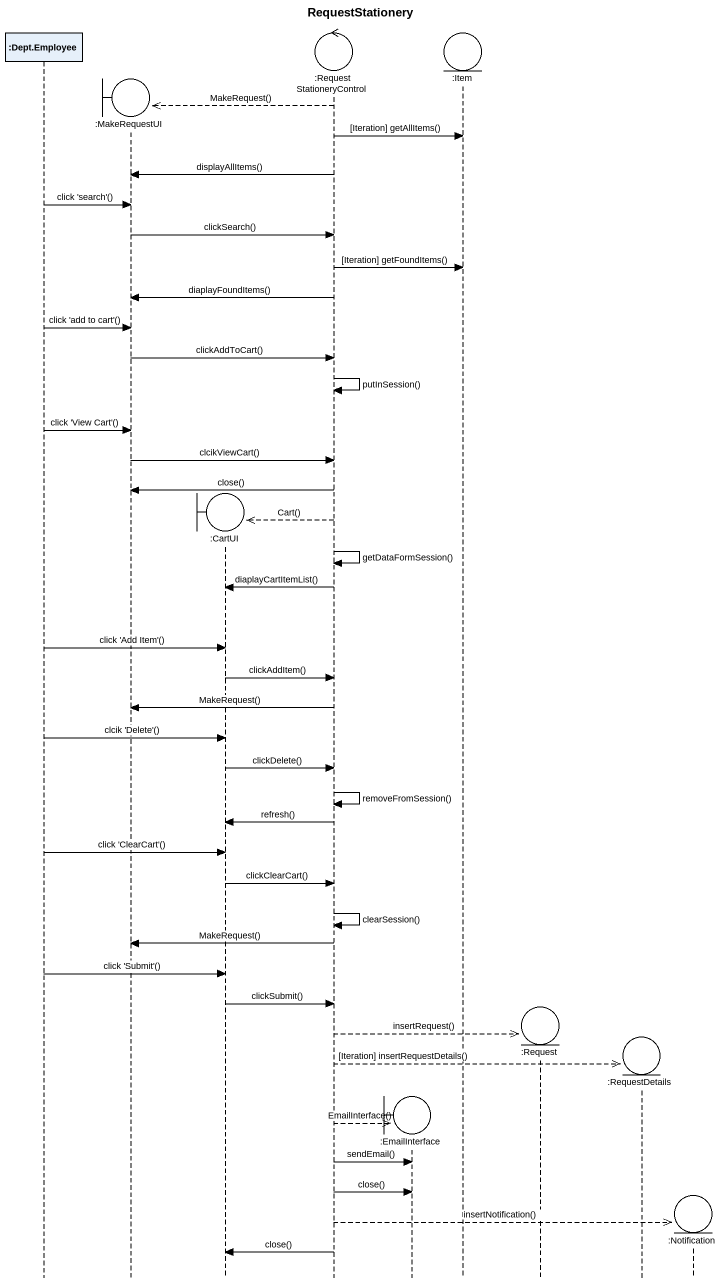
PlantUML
@startuml
title RequestStationery
hide footbox
participant ":Dept.Employee" as Dept_Employee
boundary ":MakeRequestUI" as MakeRequestUI
boundary ":CartUI" as CartUI
control ":RequestStationeryControl" as RequestStationeryControl
boundary ":EmailInterface" as EmailInterface
entity ":Item" as Item
entity ":Request" as Request
entity ":RequestDetails" as RequestDetails
entity ":Notification" as Notification

RequestStationeryControl -->> MakeRequestUI ** : MakeRequest()
RequestStationeryControl -> Item : [Iteration] getAllItems()
RequestStationeryControl -> MakeRequestUI : displayAllItems()
Dept_Employee -> MakeRequestUI : click 'search'()
MakeRequestUI -> RequestStationeryControl : clickSearch()
RequestStationeryControl -> Item : [Iteration] getFoundItems()
RequestStationeryControl -> MakeRequestUI : diaplayFoundItems()
Dept_Employee -> MakeRequestUI : click 'add to cart'()
MakeRequestUI -> RequestStationeryControl : clickAddToCart()
RequestStationeryControl -> RequestStationeryControl : putInSession()
Dept_Employee -> MakeRequestUI : click 'View Cart'()
MakeRequestUI -> RequestStationeryControl : clcikViewCart()
RequestStationeryControl -> MakeRequestUI : close()
RequestStationeryControl -->> CartUI ** : Cart()
RequestStationeryControl -> RequestStationeryControl : getDataFormSession()
RequestStationeryControl -> CartUI : diaplayCartItemList()
Dept_Employee -> CartUI : click 'Add Item'()
CartUI -> RequestStationeryControl : clickAddItem()
RequestStationeryControl -> MakeRequestUI : MakeRequest()
Dept_Employee -> CartUI : clcik 'Delete'()
CartUI -> RequestStationeryControl : clickDelete()
RequestStationeryControl -> RequestStationeryControl : removeFromSession()
RequestStationeryControl -> CartUI : refresh()
Dept_Employee -> CartUI : click 'ClearCart'()
CartUI -> RequestStationeryControl : clickClearCart()
RequestStationeryControl -> RequestStationeryControl : clearSession()
RequestStationeryControl -> MakeRequestUI : MakeRequest()
Dept_Employee -> CartUI : click 'Submit'()
CartUI -> RequestStationeryControl : clickSubmit()
RequestStationeryControl -->> Request ** : insertRequest()
RequestStationeryControl -->> RequestDetails ** : [Iteration] insertRequestDetails()
RequestStationeryControl -->> EmailInterface ** : EmailInterface()
RequestStationeryControl -> EmailInterface : sendEmail()
RequestStationeryControl -> EmailInterface : close()
RequestStationeryControl -->> Notification ** : insertNotification()
RequestStationeryControl -> CartUI : close()
@enduml
